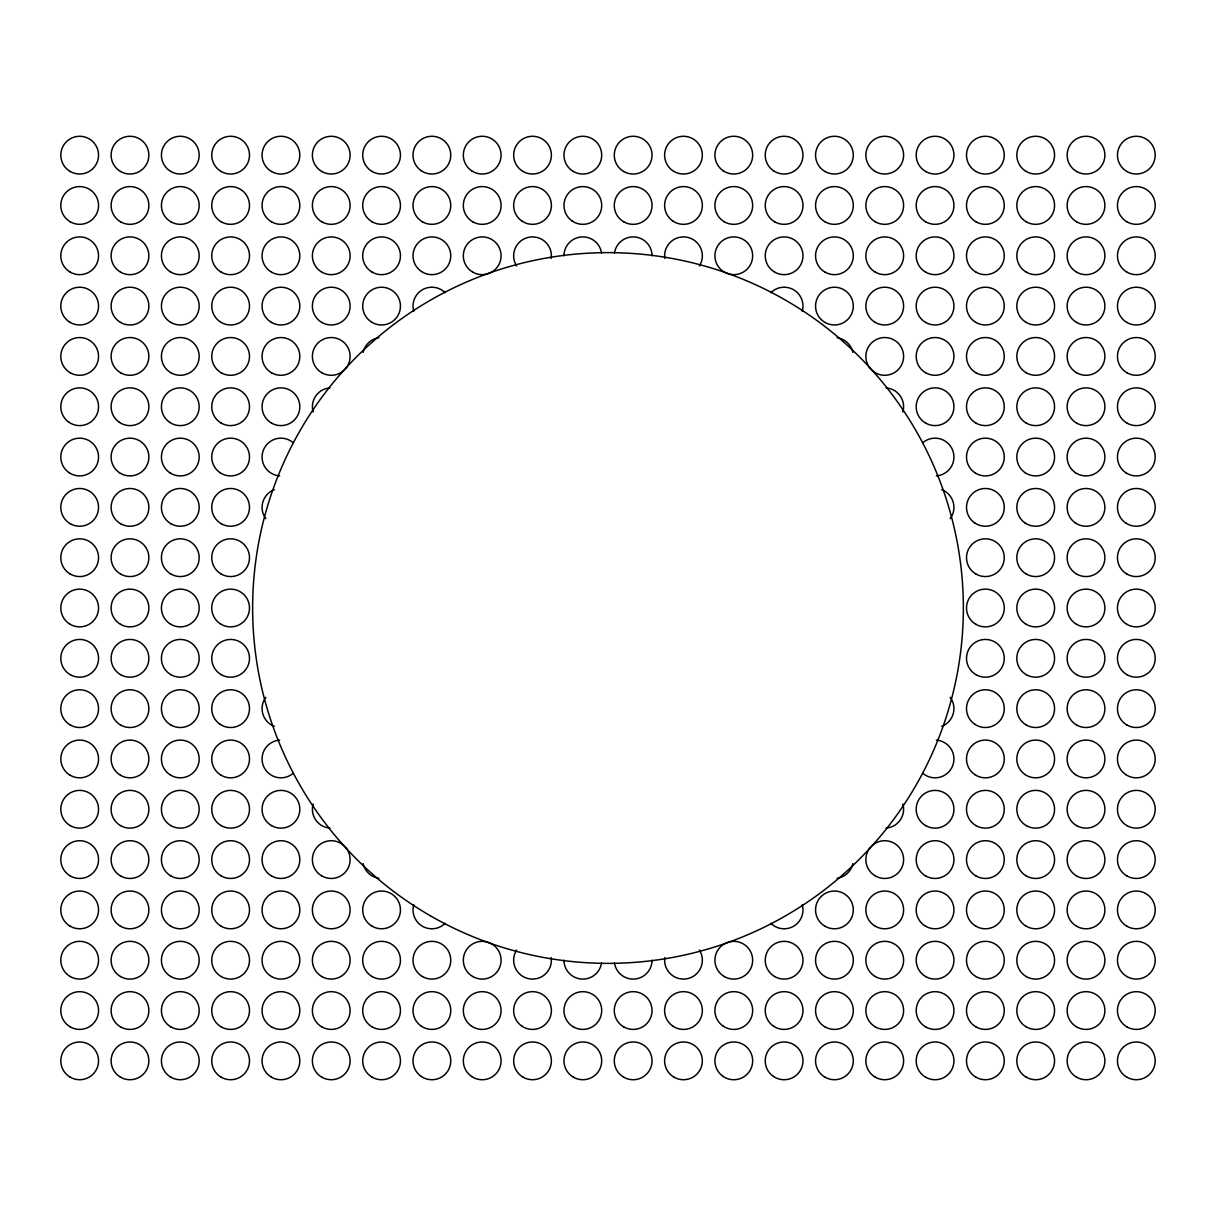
<?xml version="1.0" encoding="UTF-8"?>
<svg xmlns="http://www.w3.org/2000/svg" width="1216" height="1216" viewBox="0 0 1216 1216"><rect width="100%" height="100%" fill="white"/><g stroke="black" fill="none" stroke-linecap="round" stroke-linejoin="round"><path stroke-width="1.5" d="M516.648 265.985A18.863 18.863 0 0 1 528.519 237.348A18.863 18.863 0 0 1 551.198 258.461M563.966 255.786A18.863 18.863 0 0 1 581.491 236.953A18.863 18.863 0 0 1 601.525 253.095M614.475 253.095A18.863 18.863 0 0 1 634.509 236.953A18.863 18.863 0 0 1 652.034 255.786M664.802 258.461A18.863 18.863 0 0 1 687.481 237.348A18.863 18.863 0 0 1 699.352 265.985M413.79 311.418A18.863 18.863 0 0 1 445.238 292.752M770.762 292.752A18.863 18.863 0 0 1 802.21 311.418M363.128 352.397A18.863 18.863 0 0 1 378.89 337.744M837.11 337.744A18.863 18.863 0 0 1 852.872 352.397M313.15 412.042A18.863 18.863 0 0 1 329.916 387.904M886.084 387.904A18.863 18.863 0 0 1 902.85 412.042M279.589 475.866A18.863 18.863 0 0 1 263.507 449.829A18.863 18.863 0 0 1 293.299 442.791M922.701 442.791A18.863 18.863 0 0 1 952.493 449.829A18.863 18.863 0 0 1 936.411 475.866M265.833 518.67A18.863 18.863 0 0 1 274.345 489.683M941.655 489.683A18.863 18.863 0 0 1 950.167 518.67M274.345 726.317A18.863 18.863 0 0 1 265.833 697.33M950.167 697.33A18.863 18.863 0 0 1 941.655 726.317M293.299 773.209A18.863 18.863 0 0 1 263.507 766.171A18.863 18.863 0 0 1 279.589 740.134M936.411 740.134A18.863 18.863 0 0 1 952.493 766.171A18.863 18.863 0 0 1 922.701 773.209M329.916 828.096A18.863 18.863 0 0 1 313.15 803.958M902.85 803.958A18.863 18.863 0 0 1 886.084 828.096M378.89 878.256A18.863 18.863 0 0 1 363.128 863.603M852.872 863.603A18.863 18.863 0 0 1 837.11 878.256M445.238 923.248A18.863 18.863 0 0 1 413.79 904.582M802.21 904.582A18.863 18.863 0 0 1 770.762 923.248M551.198 957.539A18.863 18.863 0 0 1 528.519 978.652A18.863 18.863 0 0 1 516.648 950.015M601.525 962.905A18.863 18.863 0 0 1 581.491 979.047A18.863 18.863 0 0 1 563.966 960.214M652.034 960.214A18.863 18.863 0 0 1 634.509 979.047A18.863 18.863 0 0 1 614.475 962.905M699.352 950.015A18.863 18.863 0 0 1 687.481 978.652A18.863 18.863 0 0 1 664.802 957.539M70.239 171.486A18.863 18.863 0 0 0 98.542 155.146A18.863 18.863 0 0 0 70.239 138.806A18.863 18.863 0 0 0 70.239 171.486M120.551 171.486A18.863 18.863 0 0 0 148.854 155.146A18.863 18.863 0 0 0 120.551 138.806A18.863 18.863 0 0 0 120.551 171.486M170.863 171.486A18.863 18.863 0 0 0 199.166 155.146A18.863 18.863 0 0 0 170.863 138.806A18.863 18.863 0 0 0 170.863 171.486M221.19 171.486A18.863 18.863 0 0 0 249.493 155.146A18.863 18.863 0 0 0 221.19 138.806A18.863 18.863 0 0 0 221.19 171.486M271.502 171.486A18.863 18.863 0 0 0 299.805 155.146A18.863 18.863 0 0 0 271.502 138.806A18.863 18.863 0 0 0 271.502 171.486M321.814 171.486A18.863 18.863 0 0 0 350.117 155.146A18.863 18.863 0 0 0 321.814 138.806A18.863 18.863 0 0 0 321.814 171.486M372.142 171.486A18.863 18.863 0 0 0 400.444 155.146A18.863 18.863 0 0 0 372.142 138.806A18.863 18.863 0 0 0 372.142 171.486M421.314 170.772A18.863 18.863 0 0 0 450.71 156.484A18.863 18.863 0 0 0 423.639 138.168A18.863 18.863 0 0 0 421.314 170.772M471.626 170.772A18.863 18.863 0 0 0 501.022 156.484A18.863 18.863 0 0 0 473.966 138.168A18.863 18.863 0 0 0 471.626 170.772M523.093 171.486A18.863 18.863 0 0 0 551.395 155.146A18.863 18.863 0 0 0 523.093 138.806A18.863 18.863 0 0 0 523.093 171.486M573.405 171.486A18.863 18.863 0 0 0 601.707 155.146A18.863 18.863 0 0 0 573.405 138.806A18.863 18.863 0 0 0 573.405 171.486M623.717 171.486A18.863 18.863 0 0 0 652.034 155.146A18.863 18.863 0 0 0 623.717 138.806A18.863 18.863 0 0 0 623.717 171.486M674.044 171.486A18.863 18.863 0 0 0 702.346 155.146A18.863 18.863 0 0 0 674.044 138.806A18.863 18.863 0 0 0 674.044 171.486M723.216 170.772A18.863 18.863 0 0 0 752.613 156.484A18.863 18.863 0 0 0 725.542 138.168A18.863 18.863 0 0 0 723.216 170.772M773.528 170.772A18.863 18.863 0 0 0 802.925 156.484A18.863 18.863 0 0 0 775.869 138.168A18.863 18.863 0 0 0 773.528 170.772M824.995 171.486A18.863 18.863 0 0 0 853.298 155.146A18.863 18.863 0 0 0 824.995 138.806A18.863 18.863 0 0 0 824.995 171.486M875.307 171.486A18.863 18.863 0 0 0 903.61 155.146A18.863 18.863 0 0 0 875.307 138.806A18.863 18.863 0 0 0 875.307 171.486M925.634 171.486A18.863 18.863 0 0 0 953.937 155.146A18.863 18.863 0 0 0 925.634 138.806A18.863 18.863 0 0 0 925.634 171.486M975.946 171.486A18.863 18.863 0 0 0 1004.249 155.146A18.863 18.863 0 0 0 975.946 138.806A18.863 18.863 0 0 0 975.946 171.486M1026.258 171.486A18.863 18.863 0 0 0 1054.561 155.146A18.863 18.863 0 0 0 1026.258 138.806A18.863 18.863 0 0 0 1026.258 171.486M1076.586 171.486A18.863 18.863 0 0 0 1104.888 155.146A18.863 18.863 0 0 0 1076.586 138.806A18.863 18.863 0 0 0 1076.586 171.486M1126.898 171.486A18.863 18.863 0 0 0 1155.2 155.146A18.863 18.863 0 0 0 1126.898 138.806A18.863 18.863 0 0 0 1126.898 171.486M70.239 221.798A18.863 18.863 0 0 0 98.542 205.458A18.863 18.863 0 0 0 70.239 189.118A18.863 18.863 0 0 0 70.239 221.798M120.551 221.798A18.863 18.863 0 0 0 148.854 205.458A18.863 18.863 0 0 0 120.551 189.118A18.863 18.863 0 0 0 120.551 221.798M170.863 221.798A18.863 18.863 0 0 0 199.166 205.458A18.863 18.863 0 0 0 170.863 189.118A18.863 18.863 0 0 0 170.863 221.798M221.19 221.798A18.863 18.863 0 0 0 249.493 205.458A18.863 18.863 0 0 0 221.19 189.118A18.863 18.863 0 0 0 221.19 221.798M271.502 221.798A18.863 18.863 0 0 0 299.805 205.458A18.863 18.863 0 0 0 271.502 189.118A18.863 18.863 0 0 0 271.502 221.798M321.814 221.798A18.863 18.863 0 0 0 350.117 205.458A18.863 18.863 0 0 0 321.814 189.118A18.863 18.863 0 0 0 321.814 221.798M372.142 221.798A18.863 18.863 0 0 0 400.444 205.458A18.863 18.863 0 0 0 372.142 189.118A18.863 18.863 0 0 0 372.142 221.798M422.454 221.798A18.863 18.863 0 0 0 450.756 205.458A18.863 18.863 0 0 0 422.454 189.118A18.863 18.863 0 0 0 422.454 221.798M472.766 221.798A18.863 18.863 0 0 0 501.083 205.458A18.863 18.863 0 0 0 472.766 189.118A18.863 18.863 0 0 0 472.766 221.798M521.953 221.084A18.863 18.863 0 0 0 551.35 206.811A18.863 18.863 0 0 0 524.278 188.495A18.863 18.863 0 0 0 521.953 221.084M572.265 221.084A18.863 18.863 0 0 0 601.662 206.811A18.863 18.863 0 0 0 574.59 188.495A18.863 18.863 0 0 0 572.265 221.084M623.717 221.798A18.863 18.863 0 0 0 652.034 205.458A18.863 18.863 0 0 0 623.717 189.118A18.863 18.863 0 0 0 623.717 221.798M672.904 221.084A18.863 18.863 0 0 0 702.301 206.811A18.863 18.863 0 0 0 675.23 188.495A18.863 18.863 0 0 0 672.904 221.084M724.356 221.798A18.863 18.863 0 0 0 752.658 205.458A18.863 18.863 0 0 0 724.356 189.118A18.863 18.863 0 0 0 724.356 221.798M774.683 221.798A18.863 18.863 0 0 0 802.986 205.458A18.863 18.863 0 0 0 774.683 189.118A18.863 18.863 0 0 0 774.683 221.798M824.995 221.798A18.863 18.863 0 0 0 853.298 205.458A18.863 18.863 0 0 0 824.995 189.118A18.863 18.863 0 0 0 824.995 221.798M875.307 221.798A18.863 18.863 0 0 0 903.61 205.458A18.863 18.863 0 0 0 875.307 189.118A18.863 18.863 0 0 0 875.307 221.798M925.634 221.798A18.863 18.863 0 0 0 953.937 205.458A18.863 18.863 0 0 0 925.634 189.118A18.863 18.863 0 0 0 925.634 221.798M975.946 221.798A18.863 18.863 0 0 0 1004.249 205.458A18.863 18.863 0 0 0 975.946 189.118A18.863 18.863 0 0 0 975.946 221.798M1026.258 221.798A18.863 18.863 0 0 0 1054.561 205.458A18.863 18.863 0 0 0 1026.258 189.118A18.863 18.863 0 0 0 1026.258 221.798M1076.586 221.798A18.863 18.863 0 0 0 1104.888 205.458A18.863 18.863 0 0 0 1076.586 189.118A18.863 18.863 0 0 0 1076.586 221.798M1126.898 221.798A18.863 18.863 0 0 0 1155.2 205.458A18.863 18.863 0 0 0 1126.898 189.118A18.863 18.863 0 0 0 1126.898 221.798M70.239 272.126A18.863 18.863 0 0 0 98.542 255.786A18.863 18.863 0 0 0 70.239 239.446A18.863 18.863 0 0 0 70.239 272.126M120.551 272.126A18.863 18.863 0 0 0 148.854 255.786A18.863 18.863 0 0 0 120.551 239.446A18.863 18.863 0 0 0 120.551 272.126M170.863 272.126A18.863 18.863 0 0 0 199.166 255.786A18.863 18.863 0 0 0 170.863 239.446A18.863 18.863 0 0 0 170.863 272.126M221.19 272.126A18.863 18.863 0 0 0 249.493 255.786A18.863 18.863 0 0 0 221.19 239.446A18.863 18.863 0 0 0 221.19 272.126M271.502 272.126A18.863 18.863 0 0 0 299.805 255.786A18.863 18.863 0 0 0 271.502 239.446A18.863 18.863 0 0 0 271.502 272.126M321.814 272.126A18.863 18.863 0 0 0 350.117 255.786A18.863 18.863 0 0 0 321.814 239.446A18.863 18.863 0 0 0 321.814 272.126M372.142 272.126A18.863 18.863 0 0 0 400.444 255.786A18.863 18.863 0 0 0 372.142 239.446A18.863 18.863 0 0 0 372.142 272.126M422.454 272.126A18.863 18.863 0 0 0 450.756 255.786A18.863 18.863 0 0 0 422.454 239.446A18.863 18.863 0 0 0 422.454 272.126M472.766 272.126A18.863 18.863 0 0 0 501.083 255.786A18.863 18.863 0 0 0 472.766 239.446A18.863 18.863 0 0 0 472.766 272.126M724.356 272.126A18.863 18.863 0 0 0 752.658 255.786A18.863 18.863 0 0 0 724.356 239.446A18.863 18.863 0 0 0 724.356 272.126M774.683 272.126A18.863 18.863 0 0 0 802.986 255.786A18.863 18.863 0 0 0 774.683 239.446A18.863 18.863 0 0 0 774.683 272.126M824.995 272.126A18.863 18.863 0 0 0 853.298 255.786A18.863 18.863 0 0 0 824.995 239.446A18.863 18.863 0 0 0 824.995 272.126M875.307 272.126A18.863 18.863 0 0 0 903.61 255.786A18.863 18.863 0 0 0 875.307 239.446A18.863 18.863 0 0 0 875.307 272.126M925.634 272.126A18.863 18.863 0 0 0 953.937 255.786A18.863 18.863 0 0 0 925.634 239.446A18.863 18.863 0 0 0 925.634 272.126M975.946 272.126A18.863 18.863 0 0 0 1004.249 255.786A18.863 18.863 0 0 0 975.946 239.446A18.863 18.863 0 0 0 975.946 272.126M1026.258 272.126A18.863 18.863 0 0 0 1054.561 255.786A18.863 18.863 0 0 0 1026.258 239.446A18.863 18.863 0 0 0 1026.258 272.126M1076.586 272.126A18.863 18.863 0 0 0 1104.888 255.786A18.863 18.863 0 0 0 1076.586 239.446A18.863 18.863 0 0 0 1076.586 272.126M1126.898 272.126A18.863 18.863 0 0 0 1155.2 255.786A18.863 18.863 0 0 0 1126.898 239.446A18.863 18.863 0 0 0 1126.898 272.126M70.239 322.438A18.863 18.863 0 0 0 98.542 306.098A18.863 18.863 0 0 0 70.239 289.758A18.863 18.863 0 0 0 70.239 322.438M120.551 322.438A18.863 18.863 0 0 0 148.854 306.098A18.863 18.863 0 0 0 120.551 289.758A18.863 18.863 0 0 0 120.551 322.438M170.863 322.438A18.863 18.863 0 0 0 199.166 306.098A18.863 18.863 0 0 0 170.863 289.758A18.863 18.863 0 0 0 170.863 322.438M221.19 322.438A18.863 18.863 0 0 0 249.493 306.098A18.863 18.863 0 0 0 221.19 289.758A18.863 18.863 0 0 0 221.19 322.438M271.502 322.438A18.863 18.863 0 0 0 299.805 306.098A18.863 18.863 0 0 0 271.502 289.758A18.863 18.863 0 0 0 271.502 322.438M321.814 322.438A18.863 18.863 0 0 0 350.117 306.098A18.863 18.863 0 0 0 321.814 289.758A18.863 18.863 0 0 0 321.814 322.438M372.142 322.438A18.863 18.863 0 0 0 400.444 306.098A18.863 18.863 0 0 0 372.142 289.758A18.863 18.863 0 0 0 372.142 322.438M824.995 322.438A18.863 18.863 0 0 0 853.298 306.098A18.863 18.863 0 0 0 824.995 289.758A18.863 18.863 0 0 0 824.995 322.438M875.307 322.438A18.863 18.863 0 0 0 903.61 306.098A18.863 18.863 0 0 0 875.307 289.758A18.863 18.863 0 0 0 875.307 322.438M925.634 322.438A18.863 18.863 0 0 0 953.937 306.098A18.863 18.863 0 0 0 925.634 289.758A18.863 18.863 0 0 0 925.634 322.438M975.946 322.438A18.863 18.863 0 0 0 1004.249 306.098A18.863 18.863 0 0 0 975.946 289.758A18.863 18.863 0 0 0 975.946 322.438M1026.258 322.438A18.863 18.863 0 0 0 1054.561 306.098A18.863 18.863 0 0 0 1026.258 289.758A18.863 18.863 0 0 0 1026.258 322.438M1076.586 322.438A18.863 18.863 0 0 0 1104.888 306.098A18.863 18.863 0 0 0 1076.586 289.758A18.863 18.863 0 0 0 1076.586 322.438M1126.898 322.438A18.863 18.863 0 0 0 1155.2 306.098A18.863 18.863 0 0 0 1126.898 289.758A18.863 18.863 0 0 0 1126.898 322.438M70.239 372.75A18.863 18.863 0 0 0 98.542 356.41A18.863 18.863 0 0 0 70.239 340.07A18.863 18.863 0 0 0 70.239 372.75M120.551 372.75A18.863 18.863 0 0 0 148.854 356.41A18.863 18.863 0 0 0 120.551 340.07A18.863 18.863 0 0 0 120.551 372.75M170.863 372.75A18.863 18.863 0 0 0 199.166 356.41A18.863 18.863 0 0 0 170.863 340.07A18.863 18.863 0 0 0 170.863 372.75M221.19 372.75A18.863 18.863 0 0 0 249.493 356.41A18.863 18.863 0 0 0 221.19 340.07A18.863 18.863 0 0 0 221.19 372.75M271.502 372.75A18.863 18.863 0 0 0 299.805 356.41A18.863 18.863 0 0 0 271.502 340.07A18.863 18.863 0 0 0 271.502 372.75M321.814 372.75A18.863 18.863 0 0 0 350.117 356.41A18.863 18.863 0 0 0 321.814 340.07A18.863 18.863 0 0 0 321.814 372.75M875.307 372.75A18.863 18.863 0 0 0 903.61 356.41A18.863 18.863 0 0 0 875.307 340.07A18.863 18.863 0 0 0 875.307 372.75M925.634 372.75A18.863 18.863 0 0 0 953.937 356.41A18.863 18.863 0 0 0 925.634 340.07A18.863 18.863 0 0 0 925.634 372.75M975.946 372.75A18.863 18.863 0 0 0 1004.249 356.41A18.863 18.863 0 0 0 975.946 340.07A18.863 18.863 0 0 0 975.946 372.75M1026.258 372.75A18.863 18.863 0 0 0 1054.561 356.41A18.863 18.863 0 0 0 1026.258 340.07A18.863 18.863 0 0 0 1026.258 372.75M1076.586 372.75A18.863 18.863 0 0 0 1104.888 356.41A18.863 18.863 0 0 0 1076.586 340.07A18.863 18.863 0 0 0 1076.586 372.75M1126.898 372.75A18.863 18.863 0 0 0 1155.2 356.41A18.863 18.863 0 0 0 1126.898 340.07A18.863 18.863 0 0 0 1126.898 372.75M69.099 422.362A18.863 18.863 0 0 0 98.496 408.074A18.863 18.863 0 0 0 71.425 389.758A18.863 18.863 0 0 0 69.099 422.362M119.411 422.362A18.863 18.863 0 0 0 148.808 408.074A18.863 18.863 0 0 0 121.737 389.758A18.863 18.863 0 0 0 119.411 422.362M169.723 422.362A18.863 18.863 0 0 0 199.12 408.074A18.863 18.863 0 0 0 172.064 389.758A18.863 18.863 0 0 0 169.723 422.362M221.19 423.077A18.863 18.863 0 0 0 249.493 406.737A18.863 18.863 0 0 0 221.19 390.397A18.863 18.863 0 0 0 221.19 423.077M271.502 423.077A18.863 18.863 0 0 0 299.805 406.737A18.863 18.863 0 0 0 271.502 390.397A18.863 18.863 0 0 0 271.502 423.077M925.634 423.077A18.863 18.863 0 0 0 953.937 406.737A18.863 18.863 0 0 0 925.634 390.397A18.863 18.863 0 0 0 925.634 423.077M975.946 423.077A18.863 18.863 0 0 0 1004.249 406.737A18.863 18.863 0 0 0 975.946 390.397A18.863 18.863 0 0 0 975.946 423.077M1026.258 423.077A18.863 18.863 0 0 0 1054.561 406.737A18.863 18.863 0 0 0 1026.258 390.397A18.863 18.863 0 0 0 1026.258 423.077M1076.586 423.077A18.863 18.863 0 0 0 1104.888 406.737A18.863 18.863 0 0 0 1076.586 390.397A18.863 18.863 0 0 0 1076.586 423.077M1126.898 423.077A18.863 18.863 0 0 0 1155.2 406.737A18.863 18.863 0 0 0 1126.898 390.397A18.863 18.863 0 0 0 1126.898 423.077M69.099 472.674A18.863 18.863 0 0 0 98.496 458.402A18.863 18.863 0 0 0 71.425 440.07A18.863 18.863 0 0 0 69.099 472.674M119.411 472.674A18.863 18.863 0 0 0 148.808 458.402A18.863 18.863 0 0 0 121.737 440.07A18.863 18.863 0 0 0 119.411 472.674M169.723 472.674A18.863 18.863 0 0 0 199.12 458.402A18.863 18.863 0 0 0 172.064 440.07A18.863 18.863 0 0 0 169.723 472.674M220.05 472.674A18.863 18.863 0 0 0 249.447 458.402A18.863 18.863 0 0 0 222.376 440.07A18.863 18.863 0 0 0 220.05 472.674M974.806 472.674A18.863 18.863 0 0 0 1004.203 458.402A18.863 18.863 0 0 0 977.132 440.07A18.863 18.863 0 0 0 974.806 472.674M1025.118 472.674A18.863 18.863 0 0 0 1054.515 458.402A18.863 18.863 0 0 0 1027.459 440.07A18.863 18.863 0 0 0 1025.118 472.674M1075.43 472.674A18.863 18.863 0 0 0 1104.827 458.402A18.863 18.863 0 0 0 1077.771 440.07A18.863 18.863 0 0 0 1075.43 472.674M1125.758 472.674A18.863 18.863 0 0 0 1155.154 458.402A18.863 18.863 0 0 0 1128.083 440.07A18.863 18.863 0 0 0 1125.758 472.674M70.239 523.701A18.863 18.863 0 0 0 98.542 507.361A18.863 18.863 0 0 0 70.239 491.021A18.863 18.863 0 0 0 70.239 523.701M120.551 523.701A18.863 18.863 0 0 0 148.854 507.361A18.863 18.863 0 0 0 120.551 491.021A18.863 18.863 0 0 0 120.551 523.701M170.863 523.701A18.863 18.863 0 0 0 199.166 507.361A18.863 18.863 0 0 0 170.863 491.021A18.863 18.863 0 0 0 170.863 523.701M221.19 523.701A18.863 18.863 0 0 0 249.493 507.361A18.863 18.863 0 0 0 221.19 491.021A18.863 18.863 0 0 0 221.19 523.701M974.806 522.986A18.863 18.863 0 0 0 1004.203 508.714A18.863 18.863 0 0 0 977.132 490.398A18.863 18.863 0 0 0 974.806 522.986M1025.118 522.986A18.863 18.863 0 0 0 1054.515 508.714A18.863 18.863 0 0 0 1027.459 490.398A18.863 18.863 0 0 0 1025.118 522.986M1075.43 522.986A18.863 18.863 0 0 0 1104.827 508.714A18.863 18.863 0 0 0 1077.771 490.398A18.863 18.863 0 0 0 1075.43 522.986M1125.758 522.986A18.863 18.863 0 0 0 1155.154 508.714A18.863 18.863 0 0 0 1128.083 490.398A18.863 18.863 0 0 0 1125.758 522.986M70.239 574.028A18.863 18.863 0 0 0 98.542 557.688A18.863 18.863 0 0 0 70.239 541.348A18.863 18.863 0 0 0 70.239 574.028M120.551 574.028A18.863 18.863 0 0 0 148.854 557.688A18.863 18.863 0 0 0 120.551 541.348A18.863 18.863 0 0 0 120.551 574.028M170.863 574.028A18.863 18.863 0 0 0 199.166 557.688A18.863 18.863 0 0 0 170.863 541.348A18.863 18.863 0 0 0 170.863 574.028M221.19 574.028A18.863 18.863 0 0 0 249.493 557.688A18.863 18.863 0 0 0 221.19 541.348A18.863 18.863 0 0 0 221.19 574.028M975.946 574.028A18.863 18.863 0 0 0 1004.249 557.688A18.863 18.863 0 0 0 975.946 541.348A18.863 18.863 0 0 0 975.946 574.028M1026.258 574.028A18.863 18.863 0 0 0 1054.561 557.688A18.863 18.863 0 0 0 1026.258 541.348A18.863 18.863 0 0 0 1026.258 574.028M1076.586 574.028A18.863 18.863 0 0 0 1104.888 557.688A18.863 18.863 0 0 0 1076.586 541.348A18.863 18.863 0 0 0 1076.586 574.028M1126.898 574.028A18.863 18.863 0 0 0 1155.2 557.688A18.863 18.863 0 0 0 1126.898 541.348A18.863 18.863 0 0 0 1126.898 574.028M70.239 624.34A18.863 18.863 0 0 0 98.542 608A18.863 18.863 0 0 0 70.239 591.66A18.863 18.863 0 0 0 70.239 624.34M120.551 624.34A18.863 18.863 0 0 0 148.854 608A18.863 18.863 0 0 0 120.551 591.66A18.863 18.863 0 0 0 120.551 624.34M170.863 624.34A18.863 18.863 0 0 0 199.166 608A18.863 18.863 0 0 0 170.863 591.66A18.863 18.863 0 0 0 170.863 624.34M221.19 624.34A18.863 18.863 0 0 0 249.493 608A18.863 18.863 0 0 0 221.19 591.66A18.863 18.863 0 0 0 221.19 624.34M975.946 624.34A18.863 18.863 0 0 0 1004.249 608A18.863 18.863 0 0 0 975.946 591.66A18.863 18.863 0 0 0 975.946 624.34M1026.258 624.34A18.863 18.863 0 0 0 1054.561 608A18.863 18.863 0 0 0 1026.258 591.66A18.863 18.863 0 0 0 1026.258 624.34M1076.586 624.34A18.863 18.863 0 0 0 1104.888 608A18.863 18.863 0 0 0 1076.586 591.66A18.863 18.863 0 0 0 1076.586 624.34M1126.898 624.34A18.863 18.863 0 0 0 1155.2 608A18.863 18.863 0 0 0 1126.898 591.66A18.863 18.863 0 0 0 1126.898 624.34M70.239 674.652A18.863 18.863 0 0 0 98.542 658.312A18.863 18.863 0 0 0 70.239 641.972A18.863 18.863 0 0 0 70.239 674.652M120.551 674.652A18.863 18.863 0 0 0 148.854 658.312A18.863 18.863 0 0 0 120.551 641.972A18.863 18.863 0 0 0 120.551 674.652M170.863 674.652A18.863 18.863 0 0 0 199.166 658.312A18.863 18.863 0 0 0 170.863 641.972A18.863 18.863 0 0 0 170.863 674.652M221.19 674.652A18.863 18.863 0 0 0 249.493 658.312A18.863 18.863 0 0 0 221.19 641.972A18.863 18.863 0 0 0 221.19 674.652M975.946 674.652A18.863 18.863 0 0 0 1004.249 658.312A18.863 18.863 0 0 0 975.946 641.972A18.863 18.863 0 0 0 975.946 674.652M1026.258 674.652A18.863 18.863 0 0 0 1054.561 658.312A18.863 18.863 0 0 0 1026.258 641.972A18.863 18.863 0 0 0 1026.258 674.652M1076.586 674.652A18.863 18.863 0 0 0 1104.888 658.312A18.863 18.863 0 0 0 1076.586 641.972A18.863 18.863 0 0 0 1076.586 674.652M1126.898 674.652A18.863 18.863 0 0 0 1155.2 658.312A18.863 18.863 0 0 0 1126.898 641.972A18.863 18.863 0 0 0 1126.898 674.652M70.239 724.979A18.863 18.863 0 0 0 98.542 708.639A18.863 18.863 0 0 0 70.239 692.299A18.863 18.863 0 0 0 70.239 724.979M120.551 724.979A18.863 18.863 0 0 0 148.854 708.639A18.863 18.863 0 0 0 120.551 692.299A18.863 18.863 0 0 0 120.551 724.979M170.863 724.979A18.863 18.863 0 0 0 199.166 708.639A18.863 18.863 0 0 0 170.863 692.299A18.863 18.863 0 0 0 170.863 724.979M220.05 724.265A18.863 18.863 0 0 0 249.447 709.977A18.863 18.863 0 0 0 222.376 691.661A18.863 18.863 0 0 0 220.05 724.265M974.806 724.265A18.863 18.863 0 0 0 1004.203 709.977A18.863 18.863 0 0 0 977.132 691.661A18.863 18.863 0 0 0 974.806 724.265M1026.258 724.979A18.863 18.863 0 0 0 1054.561 708.639A18.863 18.863 0 0 0 1026.258 692.299A18.863 18.863 0 0 0 1026.258 724.979M1076.586 724.979A18.863 18.863 0 0 0 1104.888 708.639A18.863 18.863 0 0 0 1076.586 692.299A18.863 18.863 0 0 0 1076.586 724.979M1126.898 724.979A18.863 18.863 0 0 0 1155.2 708.639A18.863 18.863 0 0 0 1126.898 692.299A18.863 18.863 0 0 0 1126.898 724.979M70.239 775.291A18.863 18.863 0 0 0 98.542 758.951A18.863 18.863 0 0 0 70.239 742.611A18.863 18.863 0 0 0 70.239 775.291M120.551 775.291A18.863 18.863 0 0 0 148.854 758.951A18.863 18.863 0 0 0 120.551 742.611A18.863 18.863 0 0 0 120.551 775.291M170.863 775.291A18.863 18.863 0 0 0 199.166 758.951A18.863 18.863 0 0 0 170.863 742.611A18.863 18.863 0 0 0 170.863 775.291M221.19 775.291A18.863 18.863 0 0 0 249.493 758.951A18.863 18.863 0 0 0 221.19 742.611A18.863 18.863 0 0 0 221.19 775.291M974.806 774.577A18.863 18.863 0 0 0 1004.203 760.304A18.863 18.863 0 0 0 977.132 741.973A18.863 18.863 0 0 0 974.806 774.577M1025.118 774.577A18.863 18.863 0 0 0 1054.515 760.304A18.863 18.863 0 0 0 1027.459 741.973A18.863 18.863 0 0 0 1025.118 774.577M1075.43 774.577A18.863 18.863 0 0 0 1104.827 760.304A18.863 18.863 0 0 0 1077.771 741.973A18.863 18.863 0 0 0 1075.43 774.577M1125.758 774.577A18.863 18.863 0 0 0 1155.154 760.304A18.863 18.863 0 0 0 1128.083 741.973A18.863 18.863 0 0 0 1125.758 774.577M70.239 825.603A18.863 18.863 0 0 0 98.542 809.263A18.863 18.863 0 0 0 70.239 792.923A18.863 18.863 0 0 0 70.239 825.603M120.551 825.603A18.863 18.863 0 0 0 148.854 809.263A18.863 18.863 0 0 0 120.551 792.923A18.863 18.863 0 0 0 120.551 825.603M170.863 825.603A18.863 18.863 0 0 0 199.166 809.263A18.863 18.863 0 0 0 170.863 792.923A18.863 18.863 0 0 0 170.863 825.603M221.19 825.603A18.863 18.863 0 0 0 249.493 809.263A18.863 18.863 0 0 0 221.19 792.923A18.863 18.863 0 0 0 221.19 825.603M271.502 825.603A18.863 18.863 0 0 0 299.805 809.263A18.863 18.863 0 0 0 271.502 792.923A18.863 18.863 0 0 0 271.502 825.603M925.634 825.603A18.863 18.863 0 0 0 953.937 809.263A18.863 18.863 0 0 0 925.634 792.923A18.863 18.863 0 0 0 925.634 825.603M975.946 825.603A18.863 18.863 0 0 0 1004.249 809.263A18.863 18.863 0 0 0 975.946 792.923A18.863 18.863 0 0 0 975.946 825.603M1026.258 825.603A18.863 18.863 0 0 0 1054.561 809.263A18.863 18.863 0 0 0 1026.258 792.923A18.863 18.863 0 0 0 1026.258 825.603M1076.586 825.603A18.863 18.863 0 0 0 1104.888 809.263A18.863 18.863 0 0 0 1076.586 792.923A18.863 18.863 0 0 0 1076.586 825.603M1126.898 825.603A18.863 18.863 0 0 0 1155.2 809.263A18.863 18.863 0 0 0 1126.898 792.923A18.863 18.863 0 0 0 1126.898 825.603M70.239 875.93A18.863 18.863 0 0 0 98.542 859.59A18.863 18.863 0 0 0 70.239 843.25A18.863 18.863 0 0 0 70.239 875.93M120.551 875.93A18.863 18.863 0 0 0 148.854 859.59A18.863 18.863 0 0 0 120.551 843.25A18.863 18.863 0 0 0 120.551 875.93M170.863 875.93A18.863 18.863 0 0 0 199.166 859.59A18.863 18.863 0 0 0 170.863 843.25A18.863 18.863 0 0 0 170.863 875.93M221.19 875.93A18.863 18.863 0 0 0 249.493 859.59A18.863 18.863 0 0 0 221.19 843.25A18.863 18.863 0 0 0 221.19 875.93M271.502 875.93A18.863 18.863 0 0 0 299.805 859.59A18.863 18.863 0 0 0 271.502 843.25A18.863 18.863 0 0 0 271.502 875.93M321.814 875.93A18.863 18.863 0 0 0 350.117 859.59A18.863 18.863 0 0 0 321.814 843.25A18.863 18.863 0 0 0 321.814 875.93M875.307 875.93A18.863 18.863 0 0 0 903.61 859.59A18.863 18.863 0 0 0 875.307 843.25A18.863 18.863 0 0 0 875.307 875.93M925.634 875.93A18.863 18.863 0 0 0 953.937 859.59A18.863 18.863 0 0 0 925.634 843.25A18.863 18.863 0 0 0 925.634 875.93M975.946 875.93A18.863 18.863 0 0 0 1004.249 859.59A18.863 18.863 0 0 0 975.946 843.25A18.863 18.863 0 0 0 975.946 875.93M1026.258 875.93A18.863 18.863 0 0 0 1054.561 859.59A18.863 18.863 0 0 0 1026.258 843.25A18.863 18.863 0 0 0 1026.258 875.93M1076.586 875.93A18.863 18.863 0 0 0 1104.888 859.59A18.863 18.863 0 0 0 1076.586 843.25A18.863 18.863 0 0 0 1076.586 875.93M1126.898 875.93A18.863 18.863 0 0 0 1155.2 859.59A18.863 18.863 0 0 0 1126.898 843.25A18.863 18.863 0 0 0 1126.898 875.93M70.239 926.242A18.863 18.863 0 0 0 98.542 909.902A18.863 18.863 0 0 0 70.239 893.562A18.863 18.863 0 0 0 70.239 926.242M120.551 926.242A18.863 18.863 0 0 0 148.854 909.902A18.863 18.863 0 0 0 120.551 893.562A18.863 18.863 0 0 0 120.551 926.242M170.863 926.242A18.863 18.863 0 0 0 199.166 909.902A18.863 18.863 0 0 0 170.863 893.562A18.863 18.863 0 0 0 170.863 926.242M221.19 926.242A18.863 18.863 0 0 0 249.493 909.902A18.863 18.863 0 0 0 221.19 893.562A18.863 18.863 0 0 0 221.19 926.242M271.502 926.242A18.863 18.863 0 0 0 299.805 909.902A18.863 18.863 0 0 0 271.502 893.562A18.863 18.863 0 0 0 271.502 926.242M321.814 926.242A18.863 18.863 0 0 0 350.117 909.902A18.863 18.863 0 0 0 321.814 893.562A18.863 18.863 0 0 0 321.814 926.242M372.142 926.242A18.863 18.863 0 0 0 400.444 909.902A18.863 18.863 0 0 0 372.142 893.562A18.863 18.863 0 0 0 372.142 926.242M824.995 926.242A18.863 18.863 0 0 0 853.298 909.902A18.863 18.863 0 0 0 824.995 893.562A18.863 18.863 0 0 0 824.995 926.242M875.307 926.242A18.863 18.863 0 0 0 903.61 909.902A18.863 18.863 0 0 0 875.307 893.562A18.863 18.863 0 0 0 875.307 926.242M925.634 926.242A18.863 18.863 0 0 0 953.937 909.902A18.863 18.863 0 0 0 925.634 893.562A18.863 18.863 0 0 0 925.634 926.242M975.946 926.242A18.863 18.863 0 0 0 1004.249 909.902A18.863 18.863 0 0 0 975.946 893.562A18.863 18.863 0 0 0 975.946 926.242M1026.258 926.242A18.863 18.863 0 0 0 1054.561 909.902A18.863 18.863 0 0 0 1026.258 893.562A18.863 18.863 0 0 0 1026.258 926.242M1076.586 926.242A18.863 18.863 0 0 0 1104.888 909.902A18.863 18.863 0 0 0 1076.586 893.562A18.863 18.863 0 0 0 1076.586 926.242M1126.898 926.242A18.863 18.863 0 0 0 1155.2 909.902A18.863 18.863 0 0 0 1126.898 893.562A18.863 18.863 0 0 0 1126.898 926.242M70.239 976.554A18.863 18.863 0 0 0 98.542 960.214A18.863 18.863 0 0 0 70.239 943.874A18.863 18.863 0 0 0 70.239 976.554M120.551 976.554A18.863 18.863 0 0 0 148.854 960.214A18.863 18.863 0 0 0 120.551 943.874A18.863 18.863 0 0 0 120.551 976.554M170.863 976.554A18.863 18.863 0 0 0 199.166 960.214A18.863 18.863 0 0 0 170.863 943.874A18.863 18.863 0 0 0 170.863 976.554M221.19 976.554A18.863 18.863 0 0 0 249.493 960.214A18.863 18.863 0 0 0 221.19 943.874A18.863 18.863 0 0 0 221.19 976.554M271.502 976.554A18.863 18.863 0 0 0 299.805 960.214A18.863 18.863 0 0 0 271.502 943.874A18.863 18.863 0 0 0 271.502 976.554M321.814 976.554A18.863 18.863 0 0 0 350.117 960.214A18.863 18.863 0 0 0 321.814 943.874A18.863 18.863 0 0 0 321.814 976.554M372.142 976.554A18.863 18.863 0 0 0 400.444 960.214A18.863 18.863 0 0 0 372.142 943.874A18.863 18.863 0 0 0 372.142 976.554M422.454 976.554A18.863 18.863 0 0 0 450.756 960.214A18.863 18.863 0 0 0 422.454 943.874A18.863 18.863 0 0 0 422.454 976.554M472.766 976.554A18.863 18.863 0 0 0 501.083 960.214A18.863 18.863 0 0 0 472.766 943.874A18.863 18.863 0 0 0 472.766 976.554M724.356 976.554A18.863 18.863 0 0 0 752.658 960.214A18.863 18.863 0 0 0 724.356 943.874A18.863 18.863 0 0 0 724.356 976.554M774.683 976.554A18.863 18.863 0 0 0 802.986 960.214A18.863 18.863 0 0 0 774.683 943.874A18.863 18.863 0 0 0 774.683 976.554M824.995 976.554A18.863 18.863 0 0 0 853.298 960.214A18.863 18.863 0 0 0 824.995 943.874A18.863 18.863 0 0 0 824.995 976.554M875.307 976.554A18.863 18.863 0 0 0 903.61 960.214A18.863 18.863 0 0 0 875.307 943.874A18.863 18.863 0 0 0 875.307 976.554M925.634 976.554A18.863 18.863 0 0 0 953.937 960.214A18.863 18.863 0 0 0 925.634 943.874A18.863 18.863 0 0 0 925.634 976.554M975.946 976.554A18.863 18.863 0 0 0 1004.249 960.214A18.863 18.863 0 0 0 975.946 943.874A18.863 18.863 0 0 0 975.946 976.554M1026.258 976.554A18.863 18.863 0 0 0 1054.561 960.214A18.863 18.863 0 0 0 1026.258 943.874A18.863 18.863 0 0 0 1026.258 976.554M1076.586 976.554A18.863 18.863 0 0 0 1104.888 960.214A18.863 18.863 0 0 0 1076.586 943.874A18.863 18.863 0 0 0 1076.586 976.554M1126.898 976.554A18.863 18.863 0 0 0 1155.2 960.214A18.863 18.863 0 0 0 1126.898 943.874A18.863 18.863 0 0 0 1126.898 976.554M70.239 1026.882A18.863 18.863 0 0 0 98.542 1010.542A18.863 18.863 0 0 0 70.239 994.202A18.863 18.863 0 0 0 70.239 1026.882M120.551 1026.882A18.863 18.863 0 0 0 148.854 1010.542A18.863 18.863 0 0 0 120.551 994.202A18.863 18.863 0 0 0 120.551 1026.882M170.863 1026.882A18.863 18.863 0 0 0 199.166 1010.542A18.863 18.863 0 0 0 170.863 994.202A18.863 18.863 0 0 0 170.863 1026.882M221.19 1026.882A18.863 18.863 0 0 0 249.493 1010.542A18.863 18.863 0 0 0 221.19 994.202A18.863 18.863 0 0 0 221.19 1026.882M271.502 1026.882A18.863 18.863 0 0 0 299.805 1010.542A18.863 18.863 0 0 0 271.502 994.202A18.863 18.863 0 0 0 271.502 1026.882M321.814 1026.882A18.863 18.863 0 0 0 350.117 1010.542A18.863 18.863 0 0 0 321.814 994.202A18.863 18.863 0 0 0 321.814 1026.882M372.142 1026.882A18.863 18.863 0 0 0 400.444 1010.542A18.863 18.863 0 0 0 372.142 994.202A18.863 18.863 0 0 0 372.142 1026.882M421.314 1026.167A18.863 18.863 0 0 0 450.71 1011.879A18.863 18.863 0 0 0 423.639 993.563A18.863 18.863 0 0 0 421.314 1026.167M471.626 1026.167A18.863 18.863 0 0 0 501.022 1011.879A18.863 18.863 0 0 0 473.966 993.563A18.863 18.863 0 0 0 471.626 1026.167M521.953 1026.167A18.863 18.863 0 0 0 551.35 1011.879A18.863 18.863 0 0 0 524.278 993.563A18.863 18.863 0 0 0 521.953 1026.167M573.405 1026.882A18.863 18.863 0 0 0 601.707 1010.542A18.863 18.863 0 0 0 573.405 994.202A18.863 18.863 0 0 0 573.405 1026.882M623.717 1026.882A18.863 18.863 0 0 0 652.034 1010.542A18.863 18.863 0 0 0 623.717 994.202A18.863 18.863 0 0 0 623.717 1026.882M672.904 1026.167A18.863 18.863 0 0 0 702.301 1011.879A18.863 18.863 0 0 0 675.23 993.563A18.863 18.863 0 0 0 672.904 1026.167M723.216 1026.167A18.863 18.863 0 0 0 752.613 1011.879A18.863 18.863 0 0 0 725.542 993.563A18.863 18.863 0 0 0 723.216 1026.167M773.528 1026.167A18.863 18.863 0 0 0 802.925 1011.879A18.863 18.863 0 0 0 775.869 993.563A18.863 18.863 0 0 0 773.528 1026.167M824.995 1026.882A18.863 18.863 0 0 0 853.298 1010.542A18.863 18.863 0 0 0 824.995 994.202A18.863 18.863 0 0 0 824.995 1026.882M875.307 1026.882A18.863 18.863 0 0 0 903.61 1010.542A18.863 18.863 0 0 0 875.307 994.202A18.863 18.863 0 0 0 875.307 1026.882M925.634 1026.882A18.863 18.863 0 0 0 953.937 1010.542A18.863 18.863 0 0 0 925.634 994.202A18.863 18.863 0 0 0 925.634 1026.882M975.946 1026.882A18.863 18.863 0 0 0 1004.249 1010.542A18.863 18.863 0 0 0 975.946 994.202A18.863 18.863 0 0 0 975.946 1026.882M1026.258 1026.882A18.863 18.863 0 0 0 1054.561 1010.542A18.863 18.863 0 0 0 1026.258 994.202A18.863 18.863 0 0 0 1026.258 1026.882M1076.586 1026.882A18.863 18.863 0 0 0 1104.888 1010.542A18.863 18.863 0 0 0 1076.586 994.202A18.863 18.863 0 0 0 1076.586 1026.882M1126.898 1026.882A18.863 18.863 0 0 0 1155.2 1010.542A18.863 18.863 0 0 0 1126.898 994.202A18.863 18.863 0 0 0 1126.898 1026.882M70.239 1077.194A18.863 18.863 0 0 0 98.542 1060.854A18.863 18.863 0 0 0 70.239 1044.514A18.863 18.863 0 0 0 70.239 1077.194M120.551 1077.194A18.863 18.863 0 0 0 148.854 1060.854A18.863 18.863 0 0 0 120.551 1044.514A18.863 18.863 0 0 0 120.551 1077.194M170.863 1077.194A18.863 18.863 0 0 0 199.166 1060.854A18.863 18.863 0 0 0 170.863 1044.514A18.863 18.863 0 0 0 170.863 1077.194M221.19 1077.194A18.863 18.863 0 0 0 249.493 1060.854A18.863 18.863 0 0 0 221.19 1044.514A18.863 18.863 0 0 0 221.19 1077.194M271.502 1077.194A18.863 18.863 0 0 0 299.805 1060.854A18.863 18.863 0 0 0 271.502 1044.514A18.863 18.863 0 0 0 271.502 1077.194M321.814 1077.194A18.863 18.863 0 0 0 350.117 1060.854A18.863 18.863 0 0 0 321.814 1044.514A18.863 18.863 0 0 0 321.814 1077.194M372.142 1077.194A18.863 18.863 0 0 0 400.444 1060.854A18.863 18.863 0 0 0 372.142 1044.514A18.863 18.863 0 0 0 372.142 1077.194M421.314 1076.479A18.863 18.863 0 0 0 450.71 1062.206A18.863 18.863 0 0 0 423.639 1043.875A18.863 18.863 0 0 0 421.314 1076.479M471.626 1076.479A18.863 18.863 0 0 0 501.022 1062.206A18.863 18.863 0 0 0 473.966 1043.875A18.863 18.863 0 0 0 471.626 1076.479M523.093 1077.194A18.863 18.863 0 0 0 551.395 1060.854A18.863 18.863 0 0 0 523.093 1044.514A18.863 18.863 0 0 0 523.093 1077.194M573.405 1077.194A18.863 18.863 0 0 0 601.707 1060.854A18.863 18.863 0 0 0 573.405 1044.514A18.863 18.863 0 0 0 573.405 1077.194M623.717 1077.194A18.863 18.863 0 0 0 652.034 1060.854A18.863 18.863 0 0 0 623.717 1044.514A18.863 18.863 0 0 0 623.717 1077.194M674.044 1077.194A18.863 18.863 0 0 0 702.346 1060.854A18.863 18.863 0 0 0 674.044 1044.514A18.863 18.863 0 0 0 674.044 1077.194M723.216 1076.479A18.863 18.863 0 0 0 752.613 1062.206A18.863 18.863 0 0 0 725.542 1043.875A18.863 18.863 0 0 0 723.216 1076.479M773.528 1076.479A18.863 18.863 0 0 0 802.925 1062.206A18.863 18.863 0 0 0 775.869 1043.875A18.863 18.863 0 0 0 773.528 1076.479M824.995 1077.194A18.863 18.863 0 0 0 853.298 1060.854A18.863 18.863 0 0 0 824.995 1044.514A18.863 18.863 0 0 0 824.995 1077.194M875.307 1077.194A18.863 18.863 0 0 0 903.61 1060.854A18.863 18.863 0 0 0 875.307 1044.514A18.863 18.863 0 0 0 875.307 1077.194M925.634 1077.194A18.863 18.863 0 0 0 953.937 1060.854A18.863 18.863 0 0 0 925.634 1044.514A18.863 18.863 0 0 0 925.634 1077.194M975.946 1077.194A18.863 18.863 0 0 0 1004.249 1060.854A18.863 18.863 0 0 0 975.946 1044.514A18.863 18.863 0 0 0 975.946 1077.194M1026.258 1077.194A18.863 18.863 0 0 0 1054.561 1060.854A18.863 18.863 0 0 0 1026.258 1044.514A18.863 18.863 0 0 0 1026.258 1077.194M1076.586 1077.194A18.863 18.863 0 0 0 1104.888 1060.854A18.863 18.863 0 0 0 1076.586 1044.514A18.863 18.863 0 0 0 1076.586 1077.194M1126.898 1077.194A18.863 18.863 0 0 0 1155.2 1060.854A18.863 18.863 0 0 0 1126.898 1044.514A18.863 18.863 0 0 0 1126.898 1077.194M430.312 915.754A355.361 355.361 0 0 0 963.361 608A355.361 355.361 0 0 0 430.312 300.246A355.361 355.361 0 0 0 430.312 915.754"/></g></svg>
